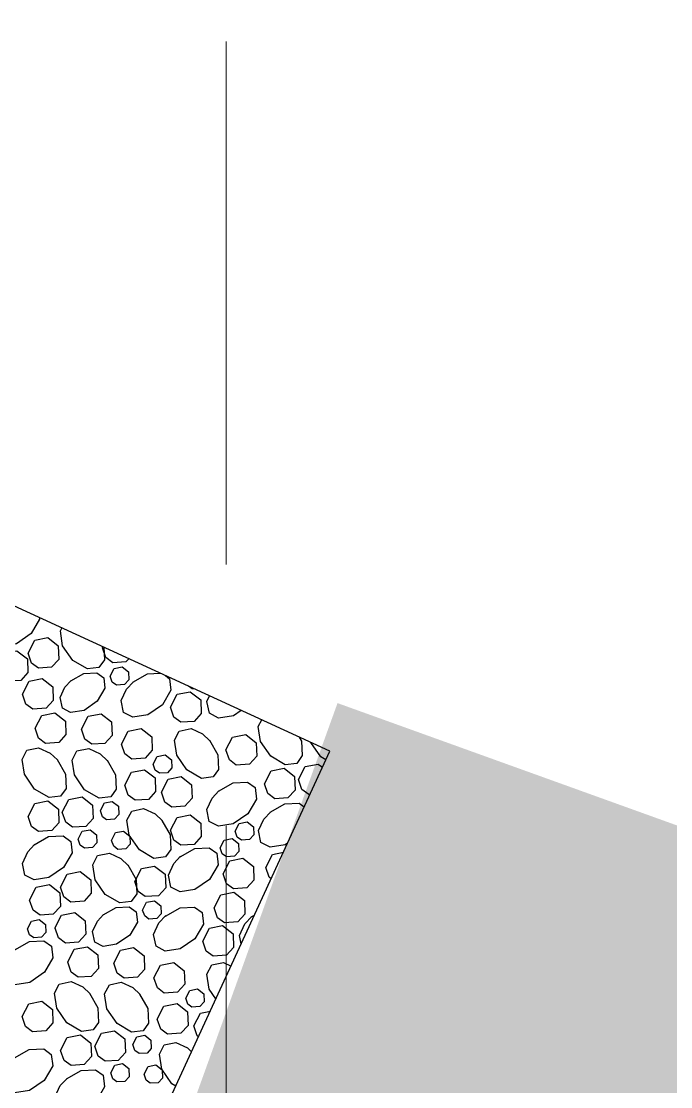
# Model space of a CAD drawing. Header units: feet. Extents: x 7707 to 9528, y 2602 to 5512.
# Drawn here: x 9249.68 to 9262.1, y 3841.67 to 3862.04 of the extents above; entities that cross this region are included whole.
import ezdxf

# ---------------------------------------------------------------- set-up
doc = ezdxf.new("R2010")
doc.units = ezdxf.units.FT
doc.header["$LTSCALE"] = 0.4
doc.header["$MEASUREMENT"] = 0
doc.linetypes.add('HIDDEN', pattern=[0.375, 0.25, -0.125])
for name, color, linetype in [('ECB', 84, 'Continuous'), ('grid', 254, 'HIDDEN'), ('STORM', 7, 'Continuous')]:
    doc.layers.add(name, color=color, linetype=linetype)

msp = doc.modelspace()

# ---------------------------------------------------------------- linework, layer by layer
at = {"layer": 'ECB', "color": 5, "const_width": 10}
msp.add_lwpolyline([(9254.031, 3844.297), (9291.985, 3830.62)], dxfattribs=at)
at = {"layer": 'grid', "color": 252, "linetype": 'HIDDEN', "lineweight": 0, "ltscale": 100}
msp.add_line((9253.65, 2831.651), (9253.508, 5465.722), dxfattribs=at)
at = {"layer": 'STORM', "color": 1, "flags": 128}
msp.add_lwpolyline([(9238.318, 3856.019), (9234.348, 3847.389), (9251.609, 3839.449), (9255.579, 3848.079)], close=True, dxfattribs=at)
for points in [[(9250.027, 3850.633), (9250.03, 3850.608), (9249.868, 3850.33), (9249.587, 3850.137), (9249.302, 3850.092), (9249.125, 3850.184), (9249.078, 3850.41), (9249.181, 3850.631), (9249.313, 3850.771)], [(9251.255, 3850.068), (9251.268, 3849.826), (9251.163, 3849.68), (9250.942, 3849.654), (9250.664, 3849.815), (9250.47, 3850.097), (9250.426, 3850.382), (9250.454, 3850.437)], [(9249.809, 3849.957), (9249.936, 3850.204), (9250.186, 3850.253), (9250.387, 3850.096), (9250.397, 3849.837), (9250.259, 3849.685), (9250.007, 3849.669), (9249.874, 3849.767), (9249.809, 3849.957)], [(9249.219, 3849.707), (9249.346, 3849.953), (9249.596, 3850.003), (9249.797, 3849.845), (9249.807, 3849.587), (9249.669, 3849.436), (9249.417, 3849.419), (9249.284, 3849.517), (9249.219, 3849.707)], [(9251.231, 3850.061), (9251.238, 3850.076)], [(9251.734, 3849.848), (9251.681, 3849.79), (9251.429, 3849.774), (9251.296, 3849.871), (9251.231, 3850.061)], [(9251.38, 3849.517), (9251.456, 3849.665), (9251.606, 3849.695), (9251.727, 3849.6), (9251.733, 3849.445), (9251.65, 3849.354), (9251.499, 3849.344), (9251.419, 3849.403), (9251.38, 3849.517)], [(9250.624, 3849.424), (9250.875, 3849.566), (9251.123, 3849.579), (9251.255, 3849.485), (9251.278, 3849.286), (9251.133, 3849.036), (9250.879, 3848.861), (9250.623, 3848.821), (9250.464, 3848.904), (9250.422, 3849.107), (9250.514, 3849.306), (9250.634, 3849.432)], [(9252.434, 3849.526), (9252.515, 3849.468), (9252.541, 3849.247), (9252.38, 3848.969), (9252.098, 3848.776), (9251.813, 3848.731), (9251.636, 3848.823), (9251.589, 3849.048), (9251.692, 3849.27), (9251.825, 3849.41)], [(9251.814, 3849.401), (9252.093, 3849.559), (9252.335, 3849.571)], [(9249.703, 3849.172), (9249.83, 3849.419), (9250.08, 3849.469), (9250.281, 3849.311), (9250.291, 3849.052), (9250.153, 3848.901), (9249.901, 3848.884), (9249.768, 3848.982), (9249.703, 3849.172)], [(9252.982, 3849.274), (9252.945, 3849.272), (9252.874, 3849.324)], [(9252.531, 3848.923), (9252.659, 3849.17), (9252.909, 3849.219), (9253.11, 3849.062), (9253.12, 3848.803), (9252.982, 3848.652), (9252.73, 3848.635), (9252.597, 3848.733), (9252.531, 3848.923)], [(9253.883, 3848.859), (9253.738, 3848.76), (9253.453, 3848.715), (9253.277, 3848.807), (9253.23, 3849.032), (9253.278, 3849.137)], [(9249.945, 3848.519), (9250.072, 3848.766), (9250.323, 3848.816), (9250.523, 3848.658), (9250.533, 3848.399), (9250.395, 3848.248), (9250.144, 3848.231), (9250.01, 3848.329), (9249.945, 3848.519)], [(9250.829, 3848.501), (9250.956, 3848.748), (9251.206, 3848.798), (9251.407, 3848.64), (9251.417, 3848.382), (9251.279, 3848.23), (9251.027, 3848.214), (9250.894, 3848.311), (9250.829, 3848.501)], [(9254.994, 3848.348), (9255.038, 3848.271), (9255.053, 3847.996), (9254.948, 3847.849), (9254.727, 3847.823), (9254.449, 3847.984), (9254.255, 3848.266), (9254.211, 3848.551), (9254.277, 3848.678)], [(9251.596, 3848.218), (9251.723, 3848.465), (9251.973, 3848.514), (9252.174, 3848.356), (9252.184, 3848.098), (9252.046, 3847.947), (9251.794, 3847.93), (9251.661, 3848.028), (9251.596, 3848.218)], [(9253.278, 3848.289), (9253.436, 3848.01), (9253.451, 3847.734), (9253.345, 3847.588), (9253.125, 3847.562), (9252.847, 3847.723), (9252.653, 3848.005), (9252.608, 3848.29), (9252.7, 3848.467), (9252.926, 3848.513), (9253.147, 3848.411), (9253.287, 3848.278)], [(9253.593, 3848.105), (9253.72, 3848.352), (9253.97, 3848.401), (9254.171, 3848.244), (9254.181, 3847.985), (9254.043, 3847.833), (9253.791, 3847.817), (9253.658, 3847.914), (9253.593, 3848.105)], [(9250.363, 3847.924), (9250.522, 3847.644), (9250.536, 3847.369), (9250.431, 3847.223), (9250.21, 3847.197), (9249.932, 3847.358), (9249.739, 3847.64), (9249.694, 3847.925), (9249.786, 3848.101), (9250.011, 3848.148), (9250.233, 3848.046), (9250.372, 3847.913)], [(9251.321, 3847.91), (9251.479, 3847.631), (9251.493, 3847.356), (9251.389, 3847.209), (9251.167, 3847.183), (9250.889, 3847.345), (9250.696, 3847.627), (9250.651, 3847.911), (9250.743, 3848.088), (9250.969, 3848.135), (9251.19, 3848.032), (9251.33, 3847.9)], [(9255.503, 3847.915), (9255.406, 3847.971), (9255.218, 3848.245)], [(9252.203, 3847.832), (9252.279, 3847.98), (9252.43, 3848.01), (9252.55, 3847.915), (9252.556, 3847.76), (9252.473, 3847.669), (9252.322, 3847.66), (9252.242, 3847.718), (9252.203, 3847.832)], [(9251.66, 3847.43), (9251.787, 3847.677), (9252.037, 3847.727), (9252.238, 3847.569), (9252.248, 3847.311), (9252.11, 3847.159), (9251.858, 3847.143), (9251.725, 3847.24), (9251.66, 3847.43)], [(9254.328, 3847.459), (9254.455, 3847.706), (9254.705, 3847.756), (9254.906, 3847.598), (9254.916, 3847.339), (9254.778, 3847.188), (9254.526, 3847.171), (9254.393, 3847.269), (9254.328, 3847.459)], [(9254.98, 3847.54), (9255.106, 3847.787), (9255.357, 3847.836), (9255.438, 3847.773)], [(9252.359, 3847.3), (9252.486, 3847.546), (9252.736, 3847.596), (9252.937, 3847.438), (9252.947, 3847.18), (9252.809, 3847.028), (9252.558, 3847.012), (9252.424, 3847.109), (9252.359, 3847.3)], [(9253.449, 3847.316), (9253.728, 3847.474), (9254.003, 3847.489), (9254.149, 3847.384), (9254.176, 3847.163), (9254.014, 3846.885), (9253.733, 3846.691), (9253.448, 3846.647), (9253.271, 3846.739), (9253.224, 3846.964), (9253.326, 3847.185), (9253.459, 3847.325)], [(9255.199, 3847.253), (9255.178, 3847.252), (9255.045, 3847.349), (9254.98, 3847.54)], [(9249.811, 3846.833), (9249.938, 3847.08), (9250.188, 3847.129), (9250.389, 3846.971), (9250.399, 3846.713), (9250.261, 3846.562), (9250.009, 3846.545), (9249.876, 3846.642), (9249.811, 3846.832)], [(9250.463, 3846.913), (9250.59, 3847.16), (9250.84, 3847.21), (9251.041, 3847.052), (9251.051, 3846.793), (9250.913, 3846.642), (9250.661, 3846.626), (9250.528, 3846.723), (9250.463, 3846.913)], [(9251.192, 3846.944), (9251.268, 3847.092), (9251.418, 3847.121), (9251.539, 3847.027), (9251.545, 3846.872), (9251.462, 3846.781), (9251.311, 3846.771), (9251.231, 3846.829), (9251.192, 3846.943)], [(9254.44, 3846.915), (9254.719, 3847.073), (9254.994, 3847.088), (9255.091, 3847.018)], [(9252.369, 3846.759), (9252.527, 3846.479), (9252.541, 3846.204), (9252.436, 3846.058), (9252.215, 3846.032), (9251.937, 3846.193), (9251.744, 3846.475), (9251.699, 3846.76), (9251.791, 3846.936), (9252.017, 3846.983), (9252.238, 3846.881), (9252.378, 3846.748)], [(9252.532, 3846.569), (9252.659, 3846.816), (9252.909, 3846.866), (9253.11, 3846.708), (9253.12, 3846.449), (9252.982, 3846.298), (9252.73, 3846.282), (9252.597, 3846.379), (9252.532, 3846.569)], [(9254.771, 3846.323), (9254.724, 3846.29), (9254.439, 3846.246), (9254.262, 3846.337), (9254.215, 3846.563), (9254.318, 3846.784), (9254.45, 3846.924)], [(9253.771, 3846.553), (9253.847, 3846.701), (9253.998, 3846.731), (9254.118, 3846.636), (9254.124, 3846.481), (9254.041, 3846.39), (9253.89, 3846.38), (9253.81, 3846.439), (9253.771, 3846.553)], [(9249.923, 3846.289), (9250.202, 3846.447), (9250.477, 3846.461), (9250.624, 3846.356), (9250.65, 3846.135), (9250.489, 3845.857), (9250.207, 3845.664), (9249.922, 3845.619), (9249.745, 3845.711), (9249.699, 3845.936), (9249.801, 3846.158), (9249.934, 3846.298)], [(9250.768, 3846.401), (9250.845, 3846.549), (9250.995, 3846.579), (9251.115, 3846.484), (9251.121, 3846.329), (9251.039, 3846.238), (9250.887, 3846.229), (9250.808, 3846.287), (9250.768, 3846.401)], [(9251.407, 3846.376), (9251.483, 3846.525), (9251.633, 3846.554), (9251.754, 3846.459), (9251.76, 3846.304), (9251.677, 3846.214), (9251.526, 3846.204), (9251.446, 3846.262), (9251.407, 3846.376)], [(9252.715, 3846.061), (9252.995, 3846.22), (9253.27, 3846.234), (9253.416, 3846.129), (9253.442, 3845.908), (9253.281, 3845.63), (9252.999, 3845.437), (9252.714, 3845.392), (9252.538, 3845.484), (9252.491, 3845.709), (9252.593, 3845.931), (9252.726, 3846.071)], [(9253.483, 3846.233), (9253.559, 3846.382), (9253.71, 3846.411), (9253.83, 3846.317), (9253.836, 3846.162), (9253.753, 3846.071), (9253.602, 3846.061), (9253.522, 3846.119), (9253.483, 3846.233)], [(9251.715, 3845.908), (9251.874, 3845.628), (9251.888, 3845.353), (9251.783, 3845.207), (9251.562, 3845.18), (9251.284, 3845.341), (9251.091, 3845.624), (9251.046, 3845.908), (9251.138, 3846.085), (9251.364, 3846.132), (9251.585, 3846.03), (9251.725, 3845.897)], [(9253.541, 3845.738), (9253.668, 3845.984), (9253.918, 3846.034), (9254.119, 3845.876), (9254.129, 3845.617), (9253.991, 3845.466), (9253.739, 3845.45), (9253.606, 3845.547), (9253.541, 3845.737)], [(9254.356, 3845.86), (9254.483, 3846.107), (9254.691, 3846.148)], [(9251.851, 3845.588), (9251.978, 3845.835), (9252.229, 3845.884), (9252.429, 3845.727), (9252.44, 3845.468), (9252.302, 3845.317), (9252.05, 3845.3), (9251.916, 3845.398), (9251.851, 3845.588)], [(9254.458, 3845.642), (9254.421, 3845.67), (9254.356, 3845.86)], [(9250.429, 3845.484), (9250.556, 3845.73), (9250.807, 3845.78), (9251.008, 3845.622), (9251.018, 3845.364), (9250.88, 3845.212), (9250.628, 3845.196), (9250.495, 3845.293), (9250.43, 3845.484)], [(9249.839, 3845.234), (9249.966, 3845.48), (9250.216, 3845.53), (9250.417, 3845.372), (9250.427, 3845.114), (9250.289, 3844.962), (9250.037, 3844.946), (9249.904, 3845.043), (9249.839, 3845.233)], [(9252, 3845.044), (9252.076, 3845.192), (9252.227, 3845.222), (9252.347, 3845.127), (9252.353, 3844.972), (9252.27, 3844.881), (9252.119, 3844.871), (9252.039, 3844.93), (9252, 3845.044)], [(9253.367, 3845.086), (9253.494, 3845.333), (9253.744, 3845.383), (9253.945, 3845.225), (9253.955, 3844.966), (9253.817, 3844.815), (9253.565, 3844.798), (9253.432, 3844.896), (9253.367, 3845.086)], [(9250.323, 3844.699), (9250.45, 3844.946), (9250.701, 3844.995), (9250.901, 3844.838), (9250.911, 3844.579), (9250.774, 3844.428), (9250.522, 3844.411), (9250.389, 3844.509), (9250.324, 3844.699)], [(9251.244, 3844.951), (9251.496, 3845.093), (9251.743, 3845.106), (9251.875, 3845.011), (9251.899, 3844.813), (9251.753, 3844.562), (9251.5, 3844.388), (9251.243, 3844.348), (9251.085, 3844.431), (9251.042, 3844.634), (9251.134, 3844.833), (9251.254, 3844.959)], [(9252.434, 3844.927), (9252.714, 3845.085), (9252.989, 3845.1), (9253.135, 3844.995), (9253.161, 3844.774), (9253, 3844.496), (9252.718, 3844.303), (9252.433, 3844.258), (9252.257, 3844.35), (9252.21, 3844.575), (9252.312, 3844.797), (9252.445, 3844.937)], [(9249.797, 3844.685), (9249.873, 3844.833), (9250.023, 3844.863), (9250.144, 3844.769), (9250.15, 3844.613), (9250.067, 3844.523), (9249.916, 3844.513), (9249.836, 3844.571), (9249.797, 3844.685)], [(9253.884, 3844.395), (9253.85, 3844.559), (9253.953, 3844.78), (9254.085, 3844.92)], [(9254.074, 3844.911), (9254.139, 3844.947)], [(9253.152, 3844.45), (9253.279, 3844.696), (9253.529, 3844.746), (9253.73, 3844.588), (9253.74, 3844.33), (9253.602, 3844.178), (9253.35, 3844.162), (9253.217, 3844.26), (9253.152, 3844.45)], [(9249.558, 3844.285), (9249.837, 3844.443), (9250.112, 3844.457), (9250.258, 3844.352), (9250.285, 3844.131), (9250.124, 3843.853), (9249.842, 3843.66), (9249.557, 3843.615), (9249.38, 3843.707), (9249.334, 3843.933), (9249.436, 3844.154), (9249.569, 3844.294)], [(9250.566, 3844.046), (9250.692, 3844.293), (9250.943, 3844.342), (9251.144, 3844.185), (9251.154, 3843.926), (9251.016, 3843.775), (9250.764, 3843.758), (9250.631, 3843.855), (9250.566, 3844.046)], [(9251.449, 3844.028), (9251.576, 3844.275), (9251.827, 3844.324), (9252.027, 3844.167), (9252.037, 3843.908), (9251.9, 3843.757), (9251.647, 3843.74), (9251.515, 3843.838), (9251.45, 3844.028)], [(9252.216, 3843.744), (9252.343, 3843.991), (9252.593, 3844.041), (9252.794, 3843.883), (9252.804, 3843.625), (9252.666, 3843.473), (9252.414, 3843.457), (9252.281, 3843.554), (9252.216, 3843.744)], [(9253.402, 3843.345), (9253.274, 3843.532), (9253.229, 3843.817), (9253.321, 3843.993), (9253.546, 3844.04), (9253.691, 3843.973)], [(9250.984, 3843.451), (9251.142, 3843.171), (9251.156, 3842.896), (9251.051, 3842.75), (9250.83, 3842.723), (9250.552, 3842.885), (9250.359, 3843.167), (9250.314, 3843.452), (9250.406, 3843.628), (9250.632, 3843.675), (9250.853, 3843.573), (9250.993, 3843.44)], [(9251.941, 3843.437), (9252.099, 3843.158), (9252.113, 3842.883), (9252.009, 3842.736), (9251.788, 3842.71), (9251.51, 3842.871), (9251.316, 3843.153), (9251.272, 3843.438), (9251.363, 3843.615), (9251.589, 3843.661), (9251.81, 3843.559), (9251.95, 3843.426)], [(9252.823, 3843.359), (9252.9, 3843.507), (9253.05, 3843.537), (9253.17, 3843.442), (9253.177, 3843.287), (9253.094, 3843.196), (9252.942, 3843.186), (9252.863, 3843.245), (9252.823, 3843.359)], [(9249.696, 3843.005), (9249.823, 3843.252), (9250.074, 3843.301), (9250.275, 3843.144), (9250.285, 3842.885), (9250.147, 3842.734), (9249.895, 3842.717), (9249.762, 3842.815), (9249.697, 3843.005)], [(9252.28, 3842.957), (9252.407, 3843.204), (9252.658, 3843.254), (9252.858, 3843.096), (9252.868, 3842.837), (9252.73, 3842.686), (9252.478, 3842.669), (9252.345, 3842.767), (9252.28, 3842.957)], [(9252.979, 3842.826), (9253.106, 3843.073), (9253.294, 3843.11)], [(9253.068, 3842.619), (9253.045, 3842.636), (9252.979, 3842.826)], [(9250.431, 3842.359), (9250.558, 3842.606), (9250.809, 3842.656), (9251.009, 3842.498), (9251.019, 3842.24), (9250.881, 3842.088), (9250.63, 3842.072), (9250.497, 3842.169), (9250.431, 3842.36)], [(9251.083, 3842.44), (9251.21, 3842.687), (9251.461, 3842.736), (9251.661, 3842.579), (9251.671, 3842.32), (9251.533, 3842.169), (9251.282, 3842.153), (9251.148, 3842.25), (9251.083, 3842.44)], [(9251.812, 3842.47), (9251.889, 3842.618), (9252.039, 3842.648), (9252.159, 3842.554), (9252.165, 3842.398), (9252.083, 3842.308), (9251.931, 3842.298), (9251.851, 3842.356), (9251.812, 3842.47)], [(9249.552, 3842.217), (9249.831, 3842.375), (9250.107, 3842.389), (9250.253, 3842.284), (9250.279, 3842.063), (9250.118, 3841.785), (9249.836, 3841.592), (9249.551, 3841.547), (9249.374, 3841.639), (9249.328, 3841.864), (9249.43, 3842.086), (9249.563, 3842.226)], [(9252.633, 3841.676), (9252.558, 3841.719), (9252.364, 3842.002), (9252.32, 3842.286), (9252.412, 3842.463), (9252.637, 3842.51), (9252.858, 3842.408), (9252.936, 3842.334)], [(9250.543, 3841.815), (9250.823, 3841.974), (9251.098, 3841.988), (9251.244, 3841.883), (9251.27, 3841.662), (9251.109, 3841.384), (9250.827, 3841.191), (9250.542, 3841.146), (9250.366, 3841.238), (9250.319, 3841.463), (9250.421, 3841.685), (9250.554, 3841.825)], [(9251.389, 3841.928), (9251.465, 3842.076), (9251.615, 3842.106), (9251.736, 3842.011), (9251.742, 3841.856), (9251.659, 3841.765), (9251.508, 3841.755), (9251.428, 3841.814), (9251.389, 3841.928)], [(9252.027, 3841.903), (9252.103, 3842.051), (9252.254, 3842.081), (9252.374, 3841.986), (9252.38, 3841.831), (9252.297, 3841.74), (9252.146, 3841.73), (9252.066, 3841.789), (9252.027, 3841.903)]]:
    msp.add_lwpolyline(points, dxfattribs=at)

doc.saveas('drawing.dxf')
